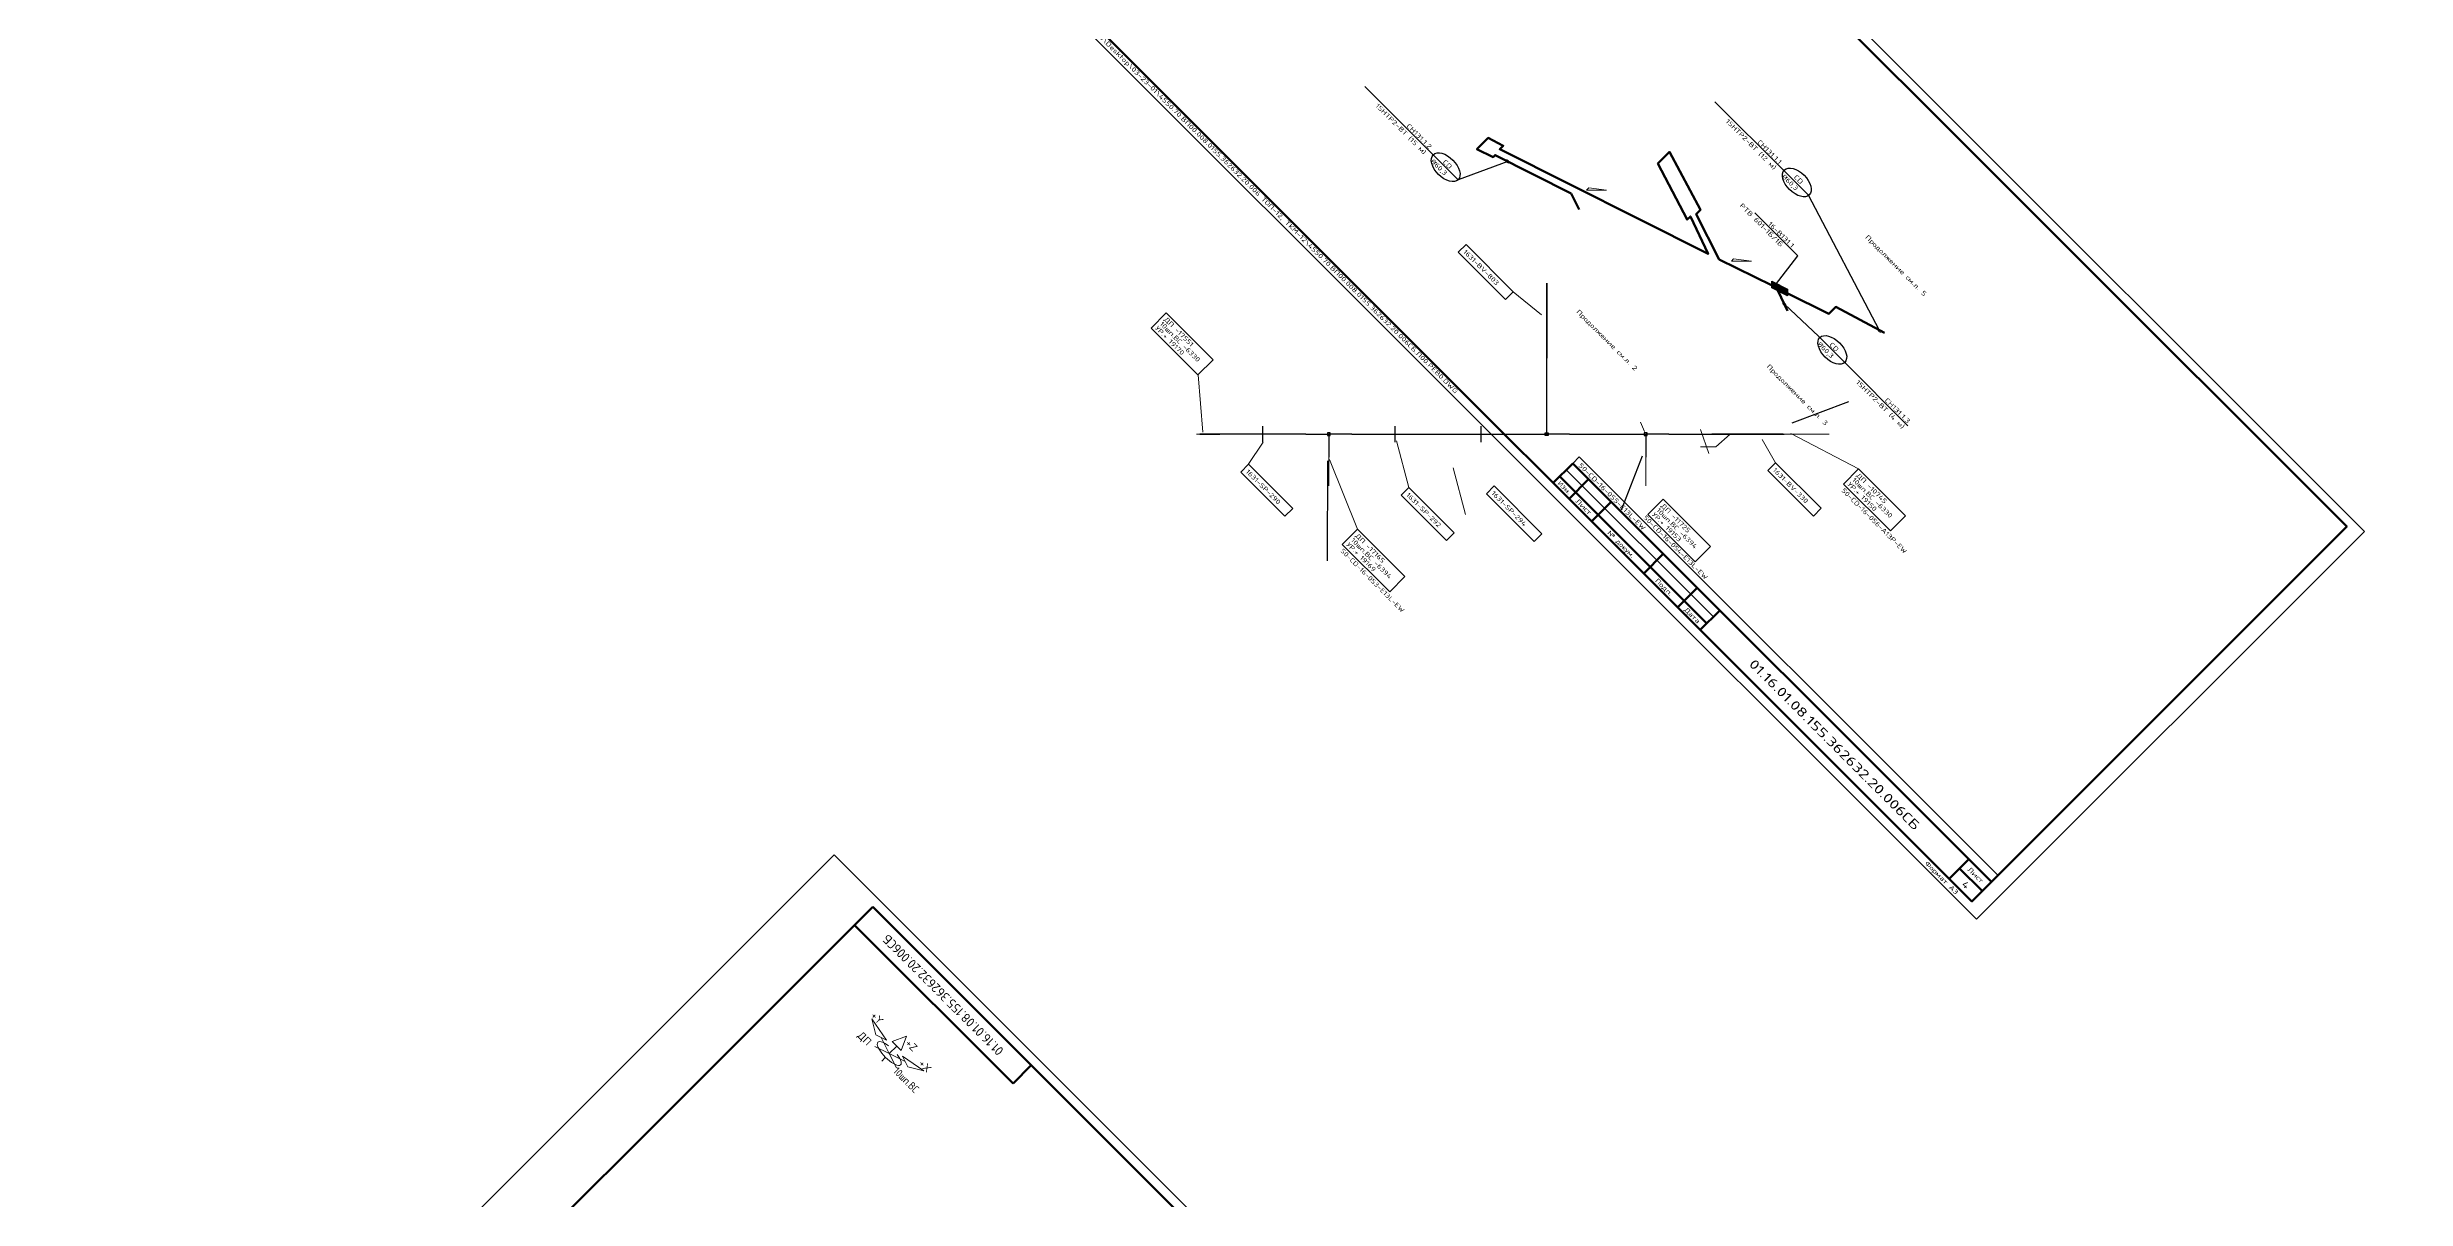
# Model space of a CAD drawing. Header units: millimetres. Extents: x -1501 to 8157, y -8271 to 1386.
# Drawn here: x 151 to 888, y -775 to -415 of the extents above; entities that cross this region are included whole.
import ezdxf
from ezdxf import colors
from ezdxf.entities.mleader import LeaderData, LeaderLine
from ezdxf.enums import TextEntityAlignment as Align
from ezdxf.math import Vec2, Vec3

# ---------------------------------------------------------------- set-up
doc = ezdxf.new("R2010")
doc.units = ezdxf.units.MM
doc.header["$MEASUREMENT"] = 0
for name, color, linetype, lineweight in [('--TEXT--', 7, 'Continuous', 25), ('OFORMLENIE', 7, 'Continuous', 25), ('подложка', 253, 'Continuous', 13), ('СН', 1, 'Continuous', 50)]:
    doc.layers.add(name, color=color, linetype=linetype, lineweight=lineweight)
doc.layers.add('Коробки', color=250, linetype='Continuous')
doc.layers.add('Построение', color=7, linetype='Continuous')
doc.layers.add('непечат', color=2, linetype='Continuous', plot=False)
doc.styles.add('GOST 2.304', font='CS_Gost2304.shx')
doc.styles.add('GOST_2.304', font='CS_Gost2304.shx', dxfattribs={"height": 2.5})
doc.styles.add('GOST_2.304_07', font='CS_Gost2304.shx', dxfattribs={"width": 0.7})
doc.styles.add('GOST_2.304_09', font='CS_Gost2304.shx', dxfattribs={"width": 0.9})
doc.styles.add('Style-CS_Gost2304', font='CS_Gost2304.shx')
doc.styles.add('TNR_30', font='times.ttf', dxfattribs={"height": 3})

# ---------------------------------------------------------------- blocks, each defined once
blk = doc.blocks.new('TerminatorOpen_0.4')
at = {"color": 0, "linetype": 'ByBlock', "lineweight": -2}
for q in [(-1, 0.2), (-1, 0), (-1, -0.2)]:
    blk.add_line((0, 0), q, dxfattribs=at)
blk = doc.blocks.new('_DotSmall')
at = {"color": 0, "linetype": 'ByBlock', "const_width": 0.5}
blk.add_lwpolyline([(-0.0625, 0, 1), (0.0625, 0, 1)], format="xyb", close=True, dxfattribs=at)
blk = doc.blocks.new('A$C612D6D77')
at = {"layer": 'Коробки', "linetype": 'ByBlock', "ltscale": 0.5}
h = blk.add_hatch(color=3, dxfattribs=at)
h.paths.add_polyline_path([(300, 300), (0, 300), (0, 0)])
h.paths.add_polyline_path([(600, 0), (600, 300), (300, 300)])
at = {"layer": 'Коробки', "linetype": 'ByBlock', "ltscale": 0.5, "true_color": 0xffffff}
blk.add_hatch(color=7, dxfattribs=at).paths.add_polyline_path([(0, 0), (600, 0), (300, 300)])
at = {"layer": 'Коробки', "linetype": 'ByBlock', "ltscale": 0.5}
for p, q in [((0, 0), (300, 300)), ((300, 300), (600, 0))]:
    blk.add_line(p, q, dxfattribs=at)
blk.add_lwpolyline([(0, 0), (600, 0), (600, 300), (0, 300)], close=True, dxfattribs=at)
blk = doc.blocks.new('*U21')
at = {"color": 0, "linetype": 'ByBlock', "lineweight": -2}
blk.add_lwpolyline([(420, 297), (0, 297), (0, 0), (420, 0)], close=True, dxfattribs=at)
at = {"color": 0, "linetype": 'ByBlock', "lineweight": 50}
blk.add_lwpolyline([(20, 292), (415, 292), (415, 5), (20, 5)], close=True, dxfattribs=at)
at = {"color": 0, "linetype": 'ByBlock', "lineweight": -2, "style": 'GOST_2.304'}
blk.add_text('Формат А3', height=2.5, dxfattribs=at).set_placement((410, 2.5), align=Align.MIDDLE_RIGHT)
at = {"color": 0, "linetype": 'ByBlock', "lineweight": -2, "insert": (8, 2.5), "char_height": 2.5, "attachment_point": 4, "style": 'GOST_2.304'}
blk.add_mtext('C:\\\\Users\\\\GrigoryAO\\\\Desktop\\\\03-23-01\\\\4550.70.ВП00.008.0155.362632.20.006 ТОП-12, ТКМ-12\\\\4550.70.ВП00.008.0155.362632.20.006СБ.Л00.РЕВ0.DWG', dxfattribs=at)
at = {"color": 0, "linetype": 'ByBlock', "lineweight": -2, "style": 'TNR_30'}
blk.add_attdef('ВЕРХНИЙ_НОМЕР_ЛИСТА', text='', height=3, dxfattribs=at).set_placement((410, 287), align=Align.MIDDLE_CENTER)
blk = doc.blocks.new('ST_2a_dyn')
at = {"color": 0, "linetype": 'ByBlock', "lineweight": 50, "extrusion": (0, 1, 0)}
for p, q in [((-185, 15), (0, 15)), ((-10, 8), (0, 8)), ((-185, 5), (-120, 5)), ((-185, 0), (0, 0))]:
    blk.add_line(p, q, dxfattribs=at)
at = {"color": 0, "linetype": 'ByBlock', "lineweight": 50, "extrusion": (1, 0, 0)}
for p, q in [((-185, 0), (-185, 15)), ((-178, 15), (-178, 0)), ((-168, 15), (-168, 0)), ((-145, 15), (-145, 0)), ((-130, 15), (-130, 0)), ((-120, 0), (-120, 15)), ((-10, 0), (-10, 15))]:
    blk.add_line(p, q, dxfattribs=at)
at = {"color": 0, "linetype": 'ByBlock', "lineweight": 50}
blk.add_line((0, 15), (0, 0), dxfattribs=at)
at = {"color": 0, "linetype": 'ByBlock', "lineweight": -2, "extrusion": (0, 1, 0)}
blk.add_line((-185, 10), (-120, 10), dxfattribs=at)
at = {"color": 0, "linetype": 'ByBlock', "lineweight": -2, "style": 'GOST_2.304'}
for s, p in [('Лист', (-5, 11.5)), ('Лист', (-173, 2.5)), ('Подп.', (-137.5, 2.5)), ('Дата', (-125, 2.5))]:
    blk.add_text(s, height=2.5, dxfattribs=at).set_placement(p, align=Align.MIDDLE_CENTER)
at = {"color": 0, "linetype": 'ByBlock', "lineweight": -2, "width": 0.9}
for s, style, p in [('Изм.', 'GOST_2.304', (-181.5, 2.5)), ('№ докум.', 'GOST_2.304_09', (-156.5, 2.5))]:
    blk.add_text(s, height=2.5, dxfattribs=dict(at, style=style)).set_placement(p, align=Align.MIDDLE_CENTER)
at = {"color": 0, "linetype": 'ByBlock', "lineweight": -2}
for tag, height, style, flags, p in [('ИЗМ_2', 2.5, 'GOST_2.304', 12, (-181.5, 12.5)), ('ИЗМ_1', 2.5, 'GOST_2.304', 12, (-181.5, 7.5)), ('ЛИСТ_2', 2.5, 'GOST_2.304', 12, (-173, 12.5)), ('ЛИСТ_1', 2.5, 'GOST_2.304', 12, (-173, 7.5)), ('N_ДОК_2', 2.5, 'GOST_2.304_09', 12, (-156.5, 12.5)), ('N_ДОК_1', 2.5, 'GOST_2.304_09', 12, (-156.5, 7.5)), ('ШИФР', 5, 'GOST_2.304', 4, (-65, 7.5)), ('LIST', 3.5, 'GOST_2.304', 4, (-5, 4))]:
    blk.add_attdef(tag, text='', height=height, dxfattribs=dict(at, style=style, flags=flags)).set_placement(p, align=Align.MIDDLE_CENTER)
at = {"color": 0, "linetype": 'ByBlock', "lineweight": -2, "style": 'GOST_2.304_07', "width": 0.7, "flags": 12}
for tag, p in [('ДАТА_2', (-125, 12.5)), ('ДАТА_1', (-125, 7.5))]:
    blk.add_attdef(tag, text='', height=2.5, dxfattribs=at).set_placement(p, align=Align.MIDDLE_CENTER)
blk = doc.blocks.new('*U22')
at = {"color": 0, "linetype": 'ByBlock', "lineweight": -2}
blk.add_lwpolyline([(297, 420), (0, 420), (0, 0), (297, 0)], close=True, dxfattribs=at)
at = {"color": 0, "linetype": 'ByBlock', "lineweight": 50}
blk.add_lwpolyline([(20, 415), (292, 415), (292, 5), (20, 5)], close=True, dxfattribs=at)
at = {"color": 0, "linetype": 'ByBlock', "lineweight": -2, "style": 'TNR_30'}
blk.add_attdef('ВЕРХНИЙ_НОМЕР_ЛИСТА', text='', height=3, dxfattribs=at).set_placement((287, 410), align=Align.MIDDLE_CENTER)
blk = doc.blocks.new('ST_Top')
at = {"color": 0, "linetype": 'ByBlock', "lineweight": 50}
blk.add_line((70, 0), (70, -14), dxfattribs=at)
at = {"color": 0, "linetype": 'ByBlock', "lineweight": 50, "extrusion": (0, 1, 0)}
blk.add_line((0, -14), (70, -14), dxfattribs=at)
at = {"color": 0, "linetype": 'ByBlock', "lineweight": -2, "style": 'GOST_2.304', "width": 0.7, "flags": 4}
blk.add_attdef('ШИФР', text='', height=5, rotation=180, dxfattribs=at).set_placement((35, -7), align=Align.MIDDLE_CENTER)

msp = doc.modelspace()

# ---------------------------------------------------------------- hatches: boundary and pattern name
at = {"layer": 'подложка', "extrusion": (-1, -3.92523e-17, -1.17757e-16)}
h = msp.add_hatch(color=252, dxfattribs=at)
edge = h.paths.add_edge_path()
edge.add_arc((529.22, 243.28), 1, 0, 360)
at = {"layer": 'подложка', "extrusion": (1.17757e-16, 1, 1.17757e-16)}
msp.add_hatch(color=252, dxfattribs=at).paths.add_polyline_path([(-580.18, 244.72), (-585.94, 243.28), (-580.18, 241.84)])
at = {"layer": 'подложка', "extrusion": (-1, -3.92523e-17, -1.17757e-16)}
h = msp.add_hatch(color=252, dxfattribs=at)
edge = h.paths.add_edge_path()
edge.add_arc((543.55, 243.28), 1, 180, 540)
h = msp.add_hatch(color=252, dxfattribs=at)
edge = h.paths.add_edge_path()
edge.add_arc((543.55, 243.28), 1, 180, 540)
at = {"layer": 'Построение', "linetype": 'Continuous', "lineweight": 30, "extrusion": (-1.17757e-16, -1, -1.17757e-16)}
h = msp.add_hatch(color=256, dxfattribs=at)
edge = h.paths.add_edge_path()
edge.add_arc((670.67, 243.28), 1, 0, 360)
h = msp.add_hatch(color=256, dxfattribs=at)
edge = h.paths.add_edge_path()
edge.add_arc((676.49, 248.65), 0.896, 0, 360)

# ---------------------------------------------------------------- linework, layer by layer
at = {"layer": '--TEXT--', "extrusion": (-0.57735, -0.57735, 0.57735)}
for p, q in [((695.78, -532.78, 247.81), (713.53, -526.16, 272.19)), ((550.63, -544.73, 241.67), (550.57, -575.92, 210.41)), ((648.98, -543.24, 242.49), (642.44, -560.11, 219.1))]:
    msp.add_line(p, q, dxfattribs=at)
for centre in [(735.73, 164.9), (816.66, 293.46), (861.55, 242.9)]:
    msp.add_circle(centre, 5.51, dxfattribs=at)
at = {"layer": 'OFORMLENIE', "extrusion": (-0.57735, -0.57735, 0.57735)}
for q in [(627.27, -545.49, 81.78), (760.16, -674.3, 85.86)]:
    msp.add_line((629.31, -543.45, 85.86), q, dxfattribs=at)
at = {"layer": 'непечат', "color": 3, "extrusion": (-0.57735, -0.57735, 0.57735)}
msp.add_lwpolyline([(-1387.86, 992.34), (10962.33, 992.34), (10962.33, -1271.92), (-1387.86, -1271.92)], close=True, dxfattribs=at)
at = {"layer": 'подложка', "color": 252, "extrusion": (-0.57735, -0.57735, 0.57735)}
for p, q in [((632.27, -459.38, 172.89), (631.57, -460.08, 171.49)), ((631.57, -460.08, 171.49), (637.81, -460.08, 171.49)), ((632.27, -459.38, 172.89), (637.81, -460.08, 171.49)), ((677.54, -481.58, 195.96), (676.84, -482.28, 194.56)), ((676.84, -482.28, 194.56), (683.08, -482.28, 194.56)), ((677.54, -481.58, 195.96), (683.08, -482.28, 194.56)), ((617.48, -499.08, 242.62), (608.68, -491.83, 241.07)), ((511.69, -535.69, 244), (510.17, -517.83, 260.34)), ((513.45, -536.39, 265.28), (610.42, -536.39, 265.28)), ((613.53, -536.39, 265.28), (693.06, -536.39, 265.28)), ((649.72, -535.57, 243.74), (648.44, -532.58, 245.45)), ((667.2, -534.92, 226.05), (669.78, -542.45, 221.09)), ((695.4, -536.14, 244.08), (716.56, -547.19, 254.18)), ((530.53, -538.87, 240.87), (525.86, -545.84, 229.22)), ((530.53, -538.87, 240.87), (525.86, -545.84, 229.22)), ((551.25, -544.33, 242.68), (559.99, -566.08, 229.68)), ((572.2, -538.41, 241.79), (576.08, -553.03, 231.05)), ((572.2, -538.41, 241.79), (576.08, -553.03, 231.05)), ((671.92, -540.28, 264.69), (667.21, -540.28, 264.69)), ((686.46, -538.03, 242.2), (690.63, -545.29, 239.1)), ((589.87, -546.89, 250.99), (593.75, -561.5, 240.25)), ((589.87, -546.89, 250.99), (593.75, -561.5, 240.25)), ((413.69, -729.99, -324.73), (409.19, -727.74, -326.98)), ((413.69, -729.99, -324.73), (411.19, -724.99, -322.23)), ((413.69, -729.99, -324.73), (416.02, -727.66, -320.07)), ((411.36, -732.33, -329.4), (412.52, -731.16, -327.07)), ((413.69, -729.99, -324.73), (415.94, -734.49, -326.98)), ((413.69, -729.99, -324.73), (418.69, -732.49, -322.23))]:
    msp.add_line(p, q, dxfattribs=at)
at = {"layer": 'подложка', "color": 252, "extrusion": (-1, 5.55112e-17, 0)}
for p, q in [((619.13, -492.91, 243.28), (619.13, -492.91, 259.53)), ((619.13, -492.91, 243.28), (619.13, -492.91, 266.53)), ((619.13, -495.41, 258.28), (619.13, -504.74, 258.28)), ((619.13, -495.41, 265.28), (619.13, -533.89, 265.28)), ((619.13, -507.24, 243.28), (619.13, -507.24, 259.53)), ((619.13, -509.03, 243.28), (619.13, -509.03, 259.53)), ((619.13, -511.53, 258.28), (619.13, -533.89, 258.28)), ((551.07, -536.39, 243.28), (551.07, -536.39, 227.03)), ((619.13, -536.39, 243.28), (619.13, -536.39, 259.53)), ((619.13, -536.39, 243.28), (619.13, -536.39, 266.53)), ((650.07, -536.39, 243.28), (650.07, -536.39, 227.03)), ((551.07, -538.89, 228.28), (551.07, -541.05, 228.28)), ((551.07, -543.55, 243.28), (551.07, -543.55, 227.03)), ((650.07, -538.89, 228.28), (650.07, -541.05, 228.28)), ((650.07, -543.55, 243.28), (650.07, -543.55, 227.03))]:
    msp.add_line(p, q, dxfattribs=at)
at = {"layer": 'подложка', "color": 252}
for p, q in [((619.13, -529.22, 246.11), (619.13, -512.61, 246.11)), ((619.13, -517.12, 240.45), (619.13, -512.61, 240.45)), ((619.13, -529.22, 246.11), (619.13, -536.39, 246.11)), ((619.13, -529.22, 240.45), (619.13, -530.73, 240.45)), ((511.66, -536.39, 239.28), (509.66, -536.39, 239.28)), ((509.66, -536.39, 239.28), (510.76, -536.39, 239.28)), ((511.66, -536.39, 247.28), (509.66, -536.39, 247.28)), ((509.66, -536.39, 247.28), (510.76, -536.39, 247.28)), ((513.45, -536.39, 239.28), (515.45, -536.39, 239.28)), ((513.45, -536.39, 247.28), (515.45, -536.39, 247.28)), ((515.45, -536.39, 239.28), (517.03, -536.39, 239.28)), ((515.45, -536.39, 247.28), (517.03, -536.39, 247.28)), ((543.9, -536.39, 240.45), (517.03, -536.39, 240.45)), ((543.9, -536.39, 246.11), (517.03, -536.39, 246.11)), ((543.9, -536.39, 240.45), (551.07, -536.39, 240.45)), ((543.9, -536.39, 246.11), (551.07, -536.39, 246.11)), ((551.07, -543.55, 240.45), (551.07, -536.39, 240.45)), ((558.23, -536.39, 246.11), (551.07, -536.39, 246.11)), ((558.23, -536.39, 240.45), (556.72, -536.39, 240.45)), ((558.23, -536.39, 240.45), (611.96, -536.39, 240.45)), ((558.23, -536.39, 246.11), (611.96, -536.39, 246.11)), ((611.96, -536.39, 240.45), (619.13, -536.39, 240.45)), ((611.96, -536.39, 246.11), (613.47, -536.39, 246.11)), ((626.29, -536.39, 240.45), (619.13, -536.39, 240.45)), ((626.29, -536.39, 246.11), (619.13, -536.39, 246.11)), ((626.29, -536.39, 240.45), (642.91, -536.39, 240.45)), ((626.29, -536.39, 246.11), (642.91, -536.39, 246.11)), ((642.91, -536.39, 240.45), (650.07, -536.39, 240.45)), ((642.91, -536.39, 246.11), (650.07, -536.39, 246.11)), ((650.07, -543.55, 240.45), (650.07, -536.39, 240.45)), ((657.24, -536.39, 246.11), (650.07, -536.39, 246.11)), ((657.24, -536.39, 240.45), (655.73, -536.39, 240.45)), ((657.24, -536.39, 240.45), (670.67, -536.39, 240.45)), ((657.24, -536.39, 246.11), (670.67, -536.39, 246.11)), ((694.85, -536.39, 239.28), (696.85, -536.39, 239.28)), ((694.85, -536.39, 247.28), (696.85, -536.39, 247.28)), ((696.85, -536.39, 239.28), (698.43, -536.39, 239.28)), ((696.85, -536.39, 247.28), (698.43, -536.39, 247.28)), ((698.43, -536.39, 243.28), (707.39, -536.39, 243.28)), ((698.43, -536.39, 240.45), (707.39, -536.39, 240.45)), ((551.07, -543.55, 246.11), (551.07, -542.04, 246.11)), ((551.07, -543.55, 243.28), (551.07, -552.51, 243.28)), ((551.07, -543.55, 240.45), (551.07, -552.51, 240.45)), ((551.07, -543.55, 246.11), (551.07, -552.51, 246.11)), ((650.07, -543.55, 246.11), (650.07, -542.04, 246.11)), ((650.07, -552.51, 243.28), (650.07, -543.55, 243.28)), ((650.07, -552.51, 240.45), (650.07, -543.55, 240.45)), ((650.07, -552.51, 246.11), (650.07, -543.55, 246.11))]:
    msp.add_line(p, q, dxfattribs=at)
at = {"layer": 'подложка', "color": 252, "extrusion": (-5.55112e-17, -1, 0)}
for p, q in [((513.45, -536.39, 243.28), (513.45, -536.39, 259.53)), ((513.45, -536.39, 243.28), (513.45, -536.39, 266.53)), ((513.45, -536.39, 265.28), (515.95, -536.39, 265.28)), ((513.45, -536.39, 265.28), (515.95, -536.39, 264.78)), ((513.45, -536.39, 265.28), (515.95, -536.39, 265.78)), ((515.95, -536.39, 258.28), (548.57, -536.39, 258.28)), ((530.47, -536.39, 243.28), (530.47, -536.39, 252.53)), ((532.97, -536.39, 251.28), (548.57, -536.39, 251.28)), ((551.07, -536.39, 243.28), (551.07, -536.39, 259.53)), ((551.07, -536.39, 243.28), (551.07, -536.39, 252.53)), ((551.07, -536.39, 243.28), (551.07, -536.39, 259.53)), ((553.57, -536.39, 258.28), (616.63, -536.39, 258.28)), ((571.66, -536.39, 243.28), (571.66, -536.39, 252.53)), ((574.16, -536.39, 251.28), (596.03, -536.39, 251.28)), ((598.53, -536.39, 243.28), (598.53, -536.39, 252.53)), ((598.53, -536.39, 243.28), (598.53, -536.39, 252.53)), ((598.53, -536.39, 251.28), (601.03, -536.39, 251.28)), ((598.53, -536.39, 251.28), (601.03, -536.39, 250.78)), ((598.53, -536.39, 251.28), (601.03, -536.39, 251.78)), ((601.03, -536.39, 251.28), (616.63, -536.39, 251.28)), ((619.13, -536.39, 251.28), (616.63, -536.39, 251.28)), ((619.13, -536.39, 251.28), (616.63, -536.39, 251.78)), ((619.13, -536.39, 251.28), (616.63, -536.39, 250.78)), ((619.13, -536.39, 243.28), (619.13, -536.39, 259.53)), ((619.13, -536.39, 243.28), (619.13, -536.39, 252.53)), ((619.13, -536.39, 243.28), (619.13, -536.39, 259.53)), ((621.63, -536.39, 258.28), (647.57, -536.39, 258.28)), ((650.07, -536.39, 243.28), (650.07, -536.39, 259.53)), ((650.07, -536.39, 243.28), (650.07, -536.39, 259.53)), ((652.57, -536.39, 258.28), (671.75, -536.39, 258.28)), ((676.49, -536.39, 258.28), (671.92, -540.28, 264.69)), ((674.25, -536.39, 243.28), (674.25, -536.39, 259.53)), ((676.04, -536.39, 243.28), (676.04, -536.39, 259.53)), ((676.04, -536.39, 258.28), (676.94, -536.39, 258.28)), ((676.94, -536.39, 243.28), (676.94, -536.39, 259.53)), ((678.73, -536.39, 243.28), (678.73, -536.39, 259.53)), ((681.23, -536.39, 258.28), (690.56, -536.39, 258.28)), ((693.06, -536.39, 265.28), (690.56, -536.39, 265.28)), ((693.06, -536.39, 265.28), (690.56, -536.39, 265.78)), ((693.06, -536.39, 265.28), (690.56, -536.39, 264.78)), ((693.06, -536.39, 243.28), (693.06, -536.39, 266.53)), ((693.06, -536.39, 243.28), (693.06, -536.39, 259.53))]:
    msp.add_line(p, q, dxfattribs=at)
at = {"layer": 'подложка', "color": 252, "extrusion": (5.55112e-17, 1, 0), "elevation": -536.39, "flags": 128}
for points in [[(-580.96, 244.52), (-585.94, 243.28), (-580.18, 241.84), (-580.18, 244.72)], [(-580.18, 244.72), (-585.94, 243.28), (-580.18, 241.84), (-580.18, 244.27)], [(-695.75, 245.96), (-698.43, 244.17), (-698.43, 242.38), (-695.75, 240.59)]]:
    msp.add_lwpolyline(points, dxfattribs=at)
at = {"layer": 'подложка', "color": 252, "elevation": 246.11, "flags": 128}
msp.add_lwpolyline([(698.43, -536.39), (707.39, -536.39)], dxfattribs=at)
at = {"layer": 'подложка', "color": 252, "extrusion": (-0.57735, -0.57735, 0.57735)}
msp.add_ellipse((413.69, -729.99, -324.73), major_axis=(-3.54, 3.54), ratio=0.57735, start_param=5.105088, end_param=10.602875, dxfattribs=at)
at = {"layer": 'подложка', "color": 252, "extrusion": (5.55112e-17, 1, 0)}
msp.add_solid([(-580.18, 244.72, -536.39), (-585.94, 243.28, -536.39), (-580.18, 241.84, -536.39)], dxfattribs=at)
at = {"layer": 'подложка', "color": 252}
for points in [[(593.91, -477.04, 241.09), (608.69, -491.82, 241.09), (606.24, -494.27, 236.19), (591.46, -479.49, 236.19)], [(500.23, -498.44, 269.79), (514.89, -513.11, 269.79), (510.16, -517.84, 260.32), (495.49, -503.18, 260.32)], [(580.18, -536.39, 244.72), (585.94, -536.39, 243.28), (580.18, -536.39, 241.84)], [(694.85, -536.39, 241.93), (693.06, -536.39, 241.93), (693.06, -536.39, 244.62), (694.85, -536.39, 244.62)], [(694.85, -536.39, 246.86), (695.75, -536.39, 246.86), (695.75, -536.39, 239.7), (694.85, -536.39, 239.7)], [(690.64, -545.29, 239.11), (704.89, -559.54, 239.11), (702.44, -561.99, 234.21), (688.19, -547.74, 234.21)], [(525.96, -545.78, 229.38), (539.75, -559.57, 229.38), (537.3, -562.02, 224.48), (523.51, -548.23, 224.48)], [(602.71, -552.54, 231.31), (617.65, -567.48, 231.31), (615.2, -569.93, 226.41), (600.26, -554.99, 226.41)], [(716.57, -547.22, 254.17), (731.24, -561.88, 254.17), (726.5, -566.62, 244.69), (711.83, -551.95, 244.69)], [(576.08, -553.02, 231.07), (590.23, -567.16, 231.07), (587.78, -569.61, 226.17), (573.63, -555.47, 226.17)], [(655.47, -556.7, 235.52), (670.28, -571.52, 235.52), (665.54, -576.25, 226.05), (650.73, -561.44, 226.05)], [(559.99, -566.08, 229.67), (574.8, -580.89, 229.67), (570.07, -585.63, 220.2), (555.25, -570.81, 220.2)], [(408.27, -719.16, -319.32), (412.86, -725.83, -321.4), (409.52, -724.16, -323.07)], [(419.08, -724.6, -313.94), (414.61, -726.25, -320.07), (417.44, -729.08, -320.07)], [(424.52, -735.41, -319.32), (417.86, -730.83, -321.4), (419.52, -734.16, -323.07)]]:
    msp.add_3dface(points, dxfattribs=at)
at = {"layer": 'Построение', "linetype": 'Continuous', "lineweight": 30}
for p, q in [((619.13, -491.12, 247.28), (619.13, -489.12, 247.28)), ((619.13, -489.12, 247.28), (619.13, -490.22, 247.28)), ((619.13, -491.12, 239.28), (619.13, -489.12, 239.28)), ((619.13, -489.12, 239.28), (619.13, -490.22, 239.28)), ((619.13, -492.91, 247.28), (619.13, -494.91, 247.28)), ((619.13, -492.91, 239.28), (619.13, -494.91, 239.28)), ((619.13, -494.91, 247.28), (619.13, -505.24, 247.28)), ((619.13, -494.91, 239.28), (619.13, -505.24, 239.28)), ((619.13, -507.24, 247.28), (619.13, -505.24, 247.28)), ((619.13, -507.24, 239.28), (619.13, -505.24, 239.28)), ((619.13, -509.03, 247.28), (619.13, -511.03, 247.28)), ((619.13, -509.03, 239.28), (619.13, -511.03, 239.28)), ((619.13, -511.03, 247.28), (619.13, -512.61, 247.28)), ((619.13, -511.03, 239.28), (619.13, -512.61, 239.28)), ((619.13, -529.22, 243.28), (619.13, -512.61, 243.28)), ((543.9, -536.39, 243.28), (517.03, -536.39, 243.28)), ((543.9, -536.39, 243.28), (551.07, -536.39, 243.28)), ((558.23, -536.39, 243.28), (611.96, -536.39, 243.28)), ((626.29, -536.39, 243.28), (642.91, -536.39, 243.28)), ((657.24, -536.39, 243.28), (670.67, -536.39, 243.28)), ((672.25, -536.39, 239.28), (670.67, -536.39, 239.28)), ((672.25, -536.39, 247.28), (670.67, -536.39, 247.28)), ((674.25, -536.39, 239.28), (672.25, -536.39, 239.28)), ((674.25, -536.39, 247.28), (672.25, -536.39, 247.28)), ((676.94, -536.39, 239.28), (674.94, -536.39, 239.28)), ((674.94, -536.39, 239.28), (678.04, -536.39, 239.28)), ((676.94, -536.39, 247.28), (674.94, -536.39, 247.28)), ((674.94, -536.39, 247.28), (678.04, -536.39, 247.28)), ((676.04, -536.39, 239.28), (678.04, -536.39, 239.28)), ((676.04, -536.39, 247.28), (678.04, -536.39, 247.28)), ((678.73, -536.39, 239.28), (680.73, -536.39, 239.28)), ((678.73, -536.39, 247.28), (680.73, -536.39, 247.28)), ((680.73, -536.39, 239.28), (691.06, -536.39, 239.28)), ((680.73, -536.39, 247.28), (691.06, -536.39, 247.28)), ((693.06, -536.39, 239.28), (691.06, -536.39, 239.28)), ((693.06, -536.39, 247.28), (691.06, -536.39, 247.28))]:
    msp.add_line(p, q, dxfattribs=at)
at = {"layer": 'Построение', "linetype": 'Continuous', "lineweight": 30, "extrusion": (1, -5.55112e-17, 0)}
for p, q in [((619.13, -493.16, 243.03), (619.13, -492.66, 243.53)), ((619.13, -493.16, 243.53), (619.13, -492.66, 243.03)), ((619.13, -506.34, 246.86), (619.13, -493.8, 239.7)), ((619.13, -493.8, 246.86), (619.13, -506.34, 239.7)), ((619.13, -500.07, 240.78), (619.13, -500.07, 249.28)), ((619.13, -509.28, 243.03), (619.13, -508.78, 243.53)), ((619.13, -509.28, 243.53), (619.13, -508.78, 243.03)), ((530.47, -538.89, 241.78), (530.47, -533.89, 241.78))]:
    msp.add_line(p, q, dxfattribs=at)
at = {"layer": 'Построение', "lineweight": 30, "extrusion": (0, -5.55112e-17, -1)}
for p, q in [((619.13, -536.39, 243.28), (619.13, -529.22, 243.28)), ((611.96, -536.39, 243.28), (619.13, -536.39, 243.28)), ((626.29, -536.39, 243.28), (619.13, -536.39, 243.28))]:
    msp.add_line(p, q, dxfattribs=at)
at = {"layer": 'Построение', "linetype": 'Continuous', "lineweight": 30, "extrusion": (-5.55112e-17, -1, 0)}
for p, q in [((511.41, -536.39, 243.03), (511.91, -536.39, 243.53)), ((511.41, -536.39, 243.53), (511.91, -536.39, 243.03)), ((674, -536.39, 243.03), (674.5, -536.39, 243.53)), ((674, -536.39, 243.53), (674.5, -536.39, 243.03)), ((676.49, -536.39, 246.86), (676.49, -536.39, 247.76)), ((676.69, -536.39, 243.03), (677.19, -536.39, 243.53)), ((676.69, -536.39, 243.53), (677.19, -536.39, 243.03)), ((692.81, -536.39, 243.03), (693.31, -536.39, 243.53)), ((692.81, -536.39, 243.53), (693.31, -536.39, 243.03))]:
    msp.add_line(p, q, dxfattribs=at)
at = {"layer": 'Построение', "lineweight": 30}
for p, q in [((551.07, -536.39, 243.28), (551.07, -543.55, 243.28)), ((558.23, -536.39, 243.28), (551.07, -536.39, 243.28)), ((642.91, -536.39, 243.28), (650.07, -536.39, 243.28)), ((650.07, -536.39, 243.28), (650.07, -543.55, 243.28)), ((657.24, -536.39, 243.28), (650.07, -536.39, 243.28))]:
    msp.add_line(p, q, dxfattribs=at)
at = {"layer": 'Построение', "linetype": 'Continuous', "lineweight": 30, "extrusion": (-1, 5.55112e-17, 0)}
for p, q in [((571.66, -533.89, 241.78), (571.66, -538.89, 241.78)), ((598.53, -533.89, 241.78), (598.53, -538.89, 241.78))]:
    msp.add_line(p, q, dxfattribs=at)
at = {"layer": 'Построение', "linetype": 'Continuous', "lineweight": 30, "extrusion": (5.55112e-17, 1, 0)}
for p, q in [((692.16, -536.39, 246.86), (679.63, -536.39, 239.7)), ((679.63, -536.39, 246.86), (692.16, -536.39, 239.7)), ((685.89, -536.39, 240.78), (685.89, -536.39, 249.28))]:
    msp.add_line(p, q, dxfattribs=at)
at = {"layer": 'Построение', "linetype": 'Continuous', "lineweight": 30, "extrusion": (1, -5.55112e-17, 0), "elevation": 619.13, "flags": 128}
msp.add_lwpolyline([(-509.92, 245.96), (-512.61, 244.17), (-512.61, 242.38), (-509.92, 240.59)], dxfattribs=at)
at = {"layer": 'Построение', "linetype": 'Continuous', "lineweight": 30, "extrusion": (5.55112e-17, 1, 0), "elevation": -536.39, "flags": 128}
msp.add_lwpolyline([(-514.35, 245.96), (-517.03, 244.17), (-517.03, 242.38), (-514.35, 240.59)], dxfattribs=at)
at = {"layer": 'Построение', "linetype": 'Continuous', "lineweight": 30, "extrusion": (-5.55112e-17, -1, 0), "elevation": 536.39, "flags": 128}
msp.add_lwpolyline([(673.36, 245.96), (670.67, 244.17), (670.67, 242.38), (673.36, 240.59)], dxfattribs=at)
at = {"layer": 'Построение', "linetype": 'Continuous', "lineweight": 30, "extrusion": (1, -5.55112e-17, 0)}
msp.add_circle((-500.07, 243.28, 619.13), 1.79, dxfattribs=at)
at = {"layer": 'Построение', "linetype": 'Continuous', "lineweight": 30, "extrusion": (-5.55112e-17, -1, 0)}
msp.add_circle((676.49, 250.44, 536.39), 0.896, dxfattribs=at)
at = {"layer": 'Построение', "linetype": 'Continuous', "lineweight": 30, "extrusion": (5.55112e-17, 1, 0)}
msp.add_circle((-685.89, 243.28, -536.39), 1.79, dxfattribs=at)
at = {"layer": 'Построение', "linetype": 'Continuous', "lineweight": 30, "extrusion": (-1, 1.66533e-16, -1.11022e-16)}
msp.add_ellipse((530.47, -536.39, 239.28), major_axis=(0, 0, -5.5), ratio=0.363636, start_param=1.942965, end_param=4.34022, dxfattribs=at)
at = {"layer": 'Построение', "linetype": 'Continuous', "lineweight": 30, "extrusion": (1, -1.66533e-16, 1.11022e-16)}
for centre in [(571.66, -536.39, 239.28), (598.53, -536.39, 239.28)]:
    msp.add_ellipse(centre, major_axis=(0, 0, -5.5), ratio=0.363636, start_param=1.942965, end_param=4.34022, dxfattribs=at)
at = {"layer": 'Построение', "linetype": 'Continuous', "lineweight": 30, "extrusion": (1, -5.55112e-17, 0)}
msp.add_point((619.13, -500.11, 241.7), dxfattribs=at)
at = {"layer": 'Построение', "linetype": 'Continuous', "lineweight": 30, "extrusion": (5.55112e-17, 1, 0)}
msp.add_point((685.93, -536.39, 241.7), dxfattribs=at)
at = {"layer": 'Построение', "linetype": 'Continuous', "lineweight": 30, "extrusion": (-1, 5.55112e-17, 0)}
msp.add_solid([(502.07, 249.78, -619.13), (498.07, 249.78, -619.13), (502.07, 249.28, -619.13), (498.07, 249.28, -619.13)], dxfattribs=at)
at = {"layer": 'Построение', "linetype": 'Continuous', "lineweight": 30, "extrusion": (-5.55112e-17, -1, 0)}
msp.add_solid([(687.89, 249.78, 536.39), (683.89, 249.78, 536.39), (687.89, 249.28, 536.39), (683.89, 249.28, 536.39)], dxfattribs=at)
at = {"layer": 'Построение', "linetype": 'Continuous', "lineweight": 30}
for points in [[(619.13, -490.22, 246.86), (619.13, -491.12, 246.86), (619.13, -491.12, 239.7), (619.13, -490.22, 239.7)], [(619.13, -492.91, 241.93), (619.13, -491.12, 241.93), (619.13, -491.12, 244.62), (619.13, -492.91, 244.62)], [(619.13, -493.8, 246.86), (619.13, -492.91, 246.86), (619.13, -492.91, 239.7), (619.13, -493.8, 239.7)], [(619.13, -507.24, 246.86), (619.13, -506.34, 246.86), (619.13, -506.34, 239.7), (619.13, -507.24, 239.7)], [(619.13, -509.03, 241.93), (619.13, -507.24, 241.93), (619.13, -507.24, 244.62), (619.13, -509.03, 244.62)], [(619.13, -509.03, 246.86), (619.13, -509.92, 246.86), (619.13, -509.92, 239.7), (619.13, -509.03, 239.7)], [(510.76, -536.39, 246.86), (511.66, -536.39, 246.86), (511.66, -536.39, 239.7), (510.76, -536.39, 239.7)], [(511.66, -536.39, 241.93), (513.45, -536.39, 241.93), (513.45, -536.39, 244.62), (511.66, -536.39, 244.62)], [(513.45, -536.39, 246.86), (514.35, -536.39, 246.86), (514.35, -536.39, 239.7), (513.45, -536.39, 239.7)], [(550.62, -536.83, 243.28), (551.51, -536.83, 243.28), (551.51, -535.94, 243.28), (550.62, -535.94, 243.28)], [(618.68, -535.94, 243.28), (619.58, -535.94, 243.28), (619.58, -536.83, 243.28), (618.68, -536.83, 243.28)], [(649.62, -536.83, 243.28), (650.52, -536.83, 243.28), (650.52, -535.94, 243.28), (649.62, -535.94, 243.28)], [(674.25, -536.39, 246.86), (673.36, -536.39, 246.86), (673.36, -536.39, 239.7), (674.25, -536.39, 239.7)], [(674.25, -536.39, 241.93), (676.04, -536.39, 241.93), (676.04, -536.39, 244.62), (674.25, -536.39, 244.62)], [(676.04, -536.39, 246.86), (676.94, -536.39, 246.86), (676.94, -536.39, 239.7), (676.04, -536.39, 239.7)], [(676.94, -536.39, 241.93), (678.73, -536.39, 241.93), (678.73, -536.39, 244.62), (676.94, -536.39, 244.62)], [(679.63, -536.39, 246.86), (678.73, -536.39, 246.86), (678.73, -536.39, 239.7), (679.63, -536.39, 239.7)], [(693.06, -536.39, 246.86), (692.16, -536.39, 246.86), (692.16, -536.39, 239.7), (693.06, -536.39, 239.7)]]:
    msp.add_3dface(points, dxfattribs=at)
at = {"layer": 'СН', "extrusion": (-0.57735, -0.57735, 0.57735)}
for points in [[(769.24, 202.79), (743.96, 188.46), (743.94, 186.9), (738.65, 183.73), (738.64, 192.42), (743.7, 195.21), (743.67, 192.47), (812.84, 232.12), (800.66, 239.75), (800.66, 237.25), (781.81, 247.49), (781.81, 256.5), (801.44, 246.08), (801.44, 242.84), (816.57, 234.21), (833.97, 244.5)], [(769.24, 202.79), (774.57, 199.71)], [(836.36, 244.7), (843.02, 240.78)], [(838.76, 247.25), (852.77, 255.48), (852.77, 260.68), (869.27, 269.42)]]:
    msp.add_lwpolyline(points, dxfattribs=at)

# ---------------------------------------------------------------- block references
at = {"layer": 'OFORMLENIE', "extrusion": (-0.57735, -0.57735, 0.57735)}
for name, p in [('*U21', (599.27, 80.16)), ('*U22', (752.64, -752.43))]:
    msp.add_blockref(name, p, dxfattribs=at)
ref = msp.add_blockref('ST_2a_dyn', (1014.27, 85.16), dxfattribs=at)
ref.add_attrib('LIST', '4', dxfattribs={"layer": '0', "color": 0, "linetype": 'ByBlock', "lineweight": -2, "extrusion": (-0.57735, -0.57735, 0.57735), "height": 3.5, "style": 'GOST_2.304'}).set_placement((1009.27, 89.16), align=Align.MIDDLE_CENTER)
ref.add_attrib('ШИФР', '01.16.01.08.155.362632.20.006СБ', dxfattribs={"layer": '0', "color": 0, "linetype": 'ByBlock', "lineweight": -2, "extrusion": (-0.57735, -0.57735, 0.57735), "height": 5, "style": 'GOST_2.304'}).set_placement((949.27, 92.66), align=Align.MIDDLE_CENTER)
ref = msp.add_blockref('ST_Top', (772.64, -337.43), dxfattribs=at)
ref.add_attrib('ШИФР', '01.16.01.08.155.362632.20.006СБ', dxfattribs={"layer": '0', "color": 0, "linetype": 'ByBlock', "lineweight": -2, "extrusion": (-0.57735, -0.57735, 0.57735), "height": 5, "rotation": 180, "style": 'GOST_2.304', "width": 0.7}).set_placement((807.64, -344.43), align=Align.MIDDLE_CENTER)
at = {"layer": 'Коробки', "linetype": 'ByBlock', "extrusion": (-0.57735, -0.57735, 0.57735), "xscale": -0.01000000000000001, "yscale": 0.01000000000000002, "zscale": 0.01000000000000002, "rotation": 29.49087438592078}
msp.add_blockref('A$C612D6D77', (839.7, 246.42), dxfattribs=at)
at = {"layer": 'подложка', "color": 252, "extrusion": (-1, 5.55112e-17, 0), "xscale": 2.5, "yscale": 2.5, "zscale": 2.5, "rotation": 180}
for p in [(492.91, 258.28, -619.13), (492.91, 265.28, -619.13), (509.03, 258.28, -619.13), (536.39, 228.28, -551.07), (536.39, 228.28, -650.07)]:
    msp.add_blockref('TerminatorOpen_0.4', p, dxfattribs=at)
at = {"layer": 'подложка', "color": 252, "extrusion": (-1, 5.55112e-17, 0), "xscale": 2.5, "yscale": 2.5, "zscale": 2.5}
for p in [(507.24, 258.28, -619.13), (536.39, 258.28, -619.13), (536.39, 265.28, -619.13), (543.55, 228.28, -551.07), (543.55, 228.28, -650.07)]:
    msp.add_blockref('TerminatorOpen_0.4', p, dxfattribs=at)
at = {"layer": 'подложка', "color": 252, "extrusion": (-5.55112e-17, -1, 0), "xscale": 2.500000000000001, "yscale": 2.500000000000001, "zscale": 2.500000000000001, "rotation": 180}
for p in [(513.45, 258.28, 536.39), (530.47, 251.28, 536.39), (551.07, 258.28, 536.39), (571.66, 251.28, 536.39), (619.13, 258.28, 536.39), (650.07, 258.28, 536.39), (678.73, 258.28, 536.39)]:
    msp.add_blockref('TerminatorOpen_0.4', p, dxfattribs=at)
at = {"layer": 'подложка', "color": 252, "extrusion": (-5.55112e-17, -1, 0), "xscale": 2.500000000000001, "yscale": 2.500000000000001, "zscale": 2.500000000000001}
for p in [(551.07, 258.28, 536.39), (551.07, 251.28, 536.39), (598.53, 251.28, 536.39), (619.13, 258.28, 536.39), (650.07, 258.28, 536.39), (674.25, 258.28, 536.39), (693.06, 258.28, 536.39)]:
    msp.add_blockref('TerminatorOpen_0.4', p, dxfattribs=at)

# ---------------------------------------------------------------- texts
at = {"layer": '--TEXT--', "extrusion": (-0.57735, -0.57735, 0.57735), "style": 'GOST 2.304', "width": 0.9}
for p in [(731.12, 161.09), (812.05, 289.65), (856.94, 239.09)]:
    msp.add_text('%%C60,3', height=2.5, rotation=360, dxfattribs=at).set_placement(p)
at = {"layer": '--TEXT--', "extrusion": (-0.57735, -0.57735, 0.57735), "style": 'GOST 2.304'}
for s, p in [('CD', (733.87, 165.47)), ('CD', (814.8, 294.03)), ('PTВ 601-1Б/1Б', (809.16, 262.4)), ('CD', (859.69, 243.47))]:
    msp.add_text(s, height=2.5, rotation=360, dxfattribs=at).set_placement(p)
at = {"layer": '--TEXT--', "extrusion": (-0.57735, -0.57735, 0.57735), "char_height": 2.5, "width": 44.9268, "attachment_point": 1, "text_direction": (0.707107, -0.707107, 0), "style": 'GOST 2.304'}
for s, insert in [('Продолжение см.л. 5', (719.53, -473.91, 245.61)), ('Продолжение см.л. 2', (629.26, -497.24, 132.02)), ('Продолжение см.л. 3', (688.73, -514.33, 174.39))]:
    msp.add_mtext(s, dxfattribs=dict(at, insert=insert))
at = {"layer": 'OFORMLENIE', "extrusion": (-0.57735, -0.57735, 0.57735), "style": 'GOST 2.304'}
msp.add_text('50-CD-16-055-E13L-EW', height=2.5, rotation=360, dxfattribs=at).set_placement((830.98, 102.48), align=Align.MIDDLE_LEFT)
at = {"layer": 'подложка', "color": 252, "extrusion": (-0.57735, -0.57735, 0.57735), "style": 'Style-CS_Gost2304', "width": 0.875}
for s, p in [('1631-BV-803', (758.28, 241.56, 71.72)), ('ДП -17551', (707.17, 218.61, 154.73)), ('УР.+ 19170', (707.17, 211.81, 154.73)), ('10шп.ВС -6330', (707.17, 215.21, 154.73)), ('1631-SP-290', (758.84, 176.19, 143.87)), ('1631-BV-330', (874.94, 251.57, 54.14)), ('УР.+ 19150', (894.63, 267.46, 48.97)), ('10шп.ВС -6330', (894.63, 270.86, 48.97)), ('ДП -10745', (894.63, 274.26, 48.97)), ('1631-SP-292', (799.39, 195.08, 120.09)), ('1631-SP-294', (817.88, 206.35, 104.58)), ('10шп.ВС -6394', (858.13, 226.82, 78.96)), ('ДП -11725', (858.13, 230.22, 78.96)), ('50-CD-16-056-A13P-EW', (894.63, 262.8, 48.97)), ('50-CD-16-054-E13L-EW', (856.86, 219.04, 78.96)), ('УР.+ 19153', (858.13, 223.42, 78.96)), ('50-CD-16-053-E13L-EW', (797.25, 171.18, 136.12)), ('УР.+ 19169', (797.25, 175.84, 136.12)), ('10шп.ВС -6394', (797.25, 179.24, 136.12)), ('ДП -17165', (797.25, 182.64, 136.12))]:
    msp.add_text(s, height=2.5, rotation=360, dxfattribs=at).set_placement(p, align=Align.MIDDLE_LEFT)
at = {"layer": 'подложка', "color": 252, "extrusion": (-5.55112e-17, -1, 0), "style": 'GOST_2.304'}
for s, height, p in [('0.3%%%', 2, (574.2, 232.67, 518.69)), ('6800', 2.5, (580.47, 266.85, 536.39)), ('792', 2.5, (600.13, 253.58, 536.39)), ('32', 2.5, (671.11, 261.55, 536.39)), ('0.3%%%', 2, (619.47, 255.74, 540.89))]:
    msp.add_text(s, height=height, dxfattribs=at).set_placement(p)
at = {"layer": 'подложка', "color": 252, "extrusion": (-0.57735, -0.57735, 0.57735), "style": 'Style-CS_Gost2304'}
for s, width, p in [('+Y', 0.75, (796.21, -383.28, -4.87)), ('ДП', 0.75, (797.71, -395.9, -4.87)), ('+Z', 0.75, (809.96, -380.53, -4.87)), ('10шп.ВС', 0.628788, (813.46, -395.9, -4.87))]:
    msp.add_text(s, height=4.125, dxfattribs=dict(at, width=width)).set_placement(p, align=Align.TOP_LEFT)
at = {"layer": 'подложка', "color": 252, "extrusion": (-0.57735, -0.57735, 0.57735), "style": 'Style-CS_Gost2304', "width": 0.75}
msp.add_text('+X', height=4.125, dxfattribs=at).set_placement((821.34, -383.28, -4.87), align=Align.TOP_RIGHT)
at = {"layer": 'подложка', "color": 252, "extrusion": (-1, 5.55112e-17, 0), "char_height": 2.5, "attachment_point": 5, "text_direction": (0, -1, 0), "style": 'GOST_2.304'}
for s, insert in [('\\A1;254', (619.13, -500.95, 261.4)), ('\\A1;488', (619.13, -515.52, 268.4)), ('\\A1;230', (619.13, -523.58, 261.4)), ('\\A1;64', (551.07, -540.84, 231.4)), ('\\A1;64', (650.07, -540.84, 231.4))]:
    msp.add_mtext(s, dxfattribs=dict(at, insert=insert))
at = {"layer": 'подложка', "color": 252, "extrusion": (-5.55112e-17, -1, 0), "char_height": 2.5, "attachment_point": 5, "text_direction": (1, 0, 0), "style": 'GOST_2.304'}
for s, insert in [('\\A1;383', (533.13, -536.39, 261.4)), ('\\A1;176', (541.64, -536.39, 254.4)), ('\\A1;2252', (585.97, -536.39, 254.4)), ('\\A1;5112', (585.97, -536.39, 261.4)), ('\\A1;328', (635.48, -536.39, 261.4)), ('\\A1;561', (663.04, -536.39, 261.4)), ('\\A1;378', (686.77, -536.39, 261.4))]:
    msp.add_mtext(s, dxfattribs=dict(at, insert=insert))

# ---------------------------------------------------------------- leaders
at = {"layer": '--TEXT--'}
ml = msp.add_multileader_mtext('Standard', dxfattribs=at)
ml.set_content('СН131.1.2\\P15НТР2-ВТ (15 м)', color=7, style='GOST 2.304')
ml.set_leader_properties()
ml.set_arrow_properties(name='DOTSMALL')
ml.build(insert=Vec2(0, 0))
ml.multileader.update_dxf_attribs({"text_left_attachment_type": 6, "text_right_attachment_type": 6, "dogleg_length": 11.2, "arrow_head_size": 2.5})
ctx = ml.context
ctx.base_point, ctx.char_height, ctx.arrow_head_size, ctx.plane_origin, ctx.plane_x_axis, ctx.plane_y_axis = Vec3(561.83, -427.21, 134.62), 2.5, 2.5, Vec3(713.49, -465.93, 247.56), Vec3(0.707107, -0.707107, 0), Vec3(0.408248, 0.408248, 0.816497)
ctx.left_attachment, ctx.right_attachment, ctx.text_align_type = 6, 6, 2
notes = []
notes.append((ctx, [(0, (1, 1, 0), (591.49, -456.87, 134.62), (-0.707107, 0.707107, 0), 11.2, [(0, [(606.96, -451.12, 155.84)], 0, [])])]))
ctx.mtext.insert, ctx.mtext.text_direction, ctx.mtext.defined_height, ctx.mtext.alignment, ctx.mtext.flow_direction, ctx.mtext.extrusion = Vec3(583.38, -446.32, 137.07), Vec3(0.707107, -0.707107, 0), 0.0309, 3, 5, Vec3(-0.57735, -0.57735, 0.57735)
ml = msp.add_multileader_mtext('Standard', dxfattribs=at)
ml.set_content('СН131.1.1\\P15НТР2-ВТ (12 м)', color=7, style='GOST 2.304')
ml.set_leader_properties()
ml.set_arrow_properties(name='DOTSMALL')
ml.build(insert=Vec2(0, 0))
ml.multileader.update_dxf_attribs({"text_left_attachment_type": 6, "text_right_attachment_type": 6, "dogleg_length": 11.2, "arrow_head_size": 2.5})
ctx = ml.context
ctx.base_point, ctx.char_height, ctx.arrow_head_size, ctx.plane_origin, ctx.plane_x_axis, ctx.plane_y_axis = Vec3(671.22, -432.02, 239.19), 2.5, 2.5, Vec3(870.53, -582.64, 287.89), Vec3(0.707107, -0.707107, 0), Vec3(0.408248, 0.408248, 0.816497)
ctx.left_attachment, ctx.right_attachment, ctx.text_align_type = 6, 6, 2
notes.append((ctx, [(0, (1, 1, 0), (700.88, -461.69, 239.19), (-0.707107, 0.707107, 0), 11.2, [(0, [(723.15, -504.01, 219.14)], 0, [])])]))
ctx.mtext.insert, ctx.mtext.text_direction, ctx.mtext.defined_height, ctx.mtext.alignment, ctx.mtext.flow_direction, ctx.mtext.extrusion = Vec3(692.77, -451.13, 241.64), Vec3(0.707107, -0.707107, 0), 0.0309, 3, 5, Vec3(-0.57735, -0.57735, 0.57735)
ml = msp.add_multileader_mtext('Standard', dxfattribs=at)
ml.set_content('16-В131.1', color=7, style='GOST 2.304')
ml.set_leader_properties()
ml.set_arrow_properties(name='DOTSMALL')
ml.build(insert=Vec2(0, 0))
ml.multileader.update_dxf_attribs({"text_left_attachment_type": 6, "text_right_attachment_type": 6, "dogleg_length": 11.2, "arrow_head_size": 2.5})
ctx = ml.context
ctx.base_point, ctx.char_height, ctx.arrow_head_size, ctx.plane_origin, ctx.plane_x_axis, ctx.plane_y_axis = Vec3(684.68, -467.69, 216.99), 2.5, 2.5, Vec3(773.83, -561.74, 212.09), Vec3(0.707107, -0.707107, 0), Vec3(0.408248, 0.408248, 0.816497)
ctx.left_attachment, ctx.right_attachment, ctx.text_align_type = 6, 6, 2
notes.append((ctx, [(0, (1, 1, 0), (697.56, -480.57, 216.99), (-0.707107, 0.707107, 0), 1.03, [(0, [(690.6, -489.7, 200.91)], 0, [])])]))
ctx.mtext.insert, ctx.mtext.text_direction, ctx.mtext.defined_height, ctx.mtext.alignment, ctx.mtext.flow_direction, ctx.mtext.extrusion = Vec3(696.64, -477.21, 219.44), Vec3(0.707107, -0.707107, 0), 0.0309, 3, 5, Vec3(-0.57735, -0.57735, 0.57735)
ml = msp.add_multileader_mtext('Standard', dxfattribs=at)
ml.set_content('СН131.1.3\\P15НТР2-ВТ (4 м)', color=7, style='GOST 2.304')
ml.set_leader_properties()
ml.set_arrow_properties(name='DOTSMALL')
ml.build(insert=Vec2(0, 0))
ml.multileader.update_dxf_attribs({"text_left_attachment_type": 6, "text_right_attachment_type": 6, "dogleg_length": 11.2, "arrow_head_size": 2.5})
ctx = ml.context
ctx.base_point, ctx.char_height, ctx.arrow_head_size, ctx.plane_origin, ctx.plane_x_axis, ctx.plane_y_axis = Vec3(712.05, -513.75, 198.3), 2.5, 2.5, Vec3(830.37, -581.32, 249.05), Vec3(0.707107, -0.707107, 0), Vec3(0.408248, 0.408248, 0.816497)
ctx.left_attachment, ctx.right_attachment, ctx.text_align_type = 6, 6, 2
notes.append((ctx, [(1, (1, 1, 0), (704.13, -505.83, 198.3), (0.707107, -0.707107, 0), 11.2, [(0, [(693.4, -495.77, 197.63)], 0, [])])]))
ctx.mtext.insert, ctx.mtext.text_direction, ctx.mtext.defined_height, ctx.mtext.alignment, ctx.mtext.flow_direction, ctx.mtext.extrusion = Vec3(732.86, -532.11, 200.75), Vec3(0.707107, -0.707107, 0), 0.0309, 3, 5, Vec3(-0.57735, -0.57735, 0.57735)
for ctx, leaders in notes:
    for number, flags, end, landing, length, lines in leaders:
        leader = LeaderData()
        leader.index, (leader.has_last_leader_line, leader.has_dogleg_vector, leader.attachment_direction) = number, flags
        leader.last_leader_point, leader.dogleg_vector, leader.dogleg_length = Vec3(end), Vec3(landing), length
        for number, points, colour, breaks in lines:
            line = LeaderLine()
            line.index, line.vertices, line.color, line.breaks = number, Vec3.list(points), colors.encode_raw_color(colour), breaks
            leader.lines.append(line)
        ctx.leaders.append(leader)

doc.saveas('drawing.dxf')
